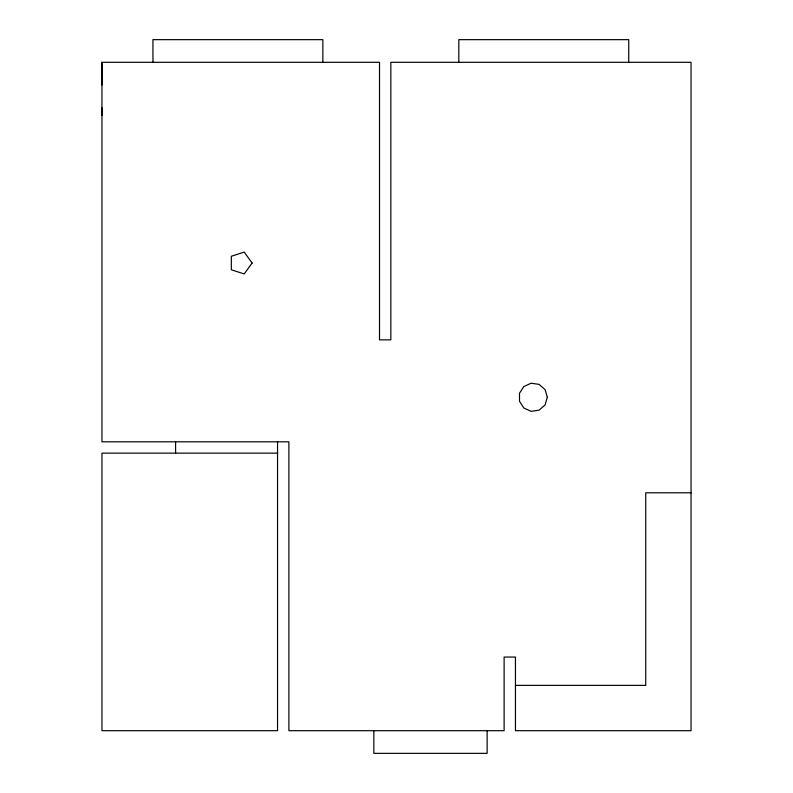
<?xml version="1.0" encoding="UTF-8"?>
<svg xmlns="http://www.w3.org/2000/svg" width="793" height="793" viewBox="0 0 793 793"><rect width="100%" height="100%" fill="white"/><g stroke="black" fill="none" stroke-linecap="round" stroke-linejoin="round"><path stroke-width="1.19" d="M101.96 115.322L101.96 107.848M101.96 84.96L101.96 62.31L379.51 62.31L379.51 339.86L390.84 339.86L390.84 62.31L691.04 62.31L691.04 730.69L515.45 730.69L515.45 657.06L504.12 657.06L504.12 730.69L288.88 730.69L288.88 441.81L101.96 441.81L101.96 62.31M277.55 453.14L101.96 453.14L101.96 730.69L277.55 730.69L277.55 441.81M691.04 492.79L645.73 492.79L645.73 685.38L515.45 685.38M628.74 62.31L628.74 39.65L458.81 39.65L458.81 62.31M487.13 730.69L487.13 753.35L373.84 753.35L373.84 730.69M322.86 62.31L322.86 39.65L152.94 39.65L152.94 62.31M175.59 441.81L175.59 453.14M547.329 397.273L545.078 404.945L539.032 410.189L531.112 411.329L523.836 408.008L519.504 401.268L519.504 393.269L523.836 386.538L531.112 383.217L539.032 384.357L545.078 389.591L547.329 397.273M252.124 263.008L244.185 273.942L231.328 269.769L231.328 256.258L244.185 252.075L252.124 263.008"/></g></svg>
